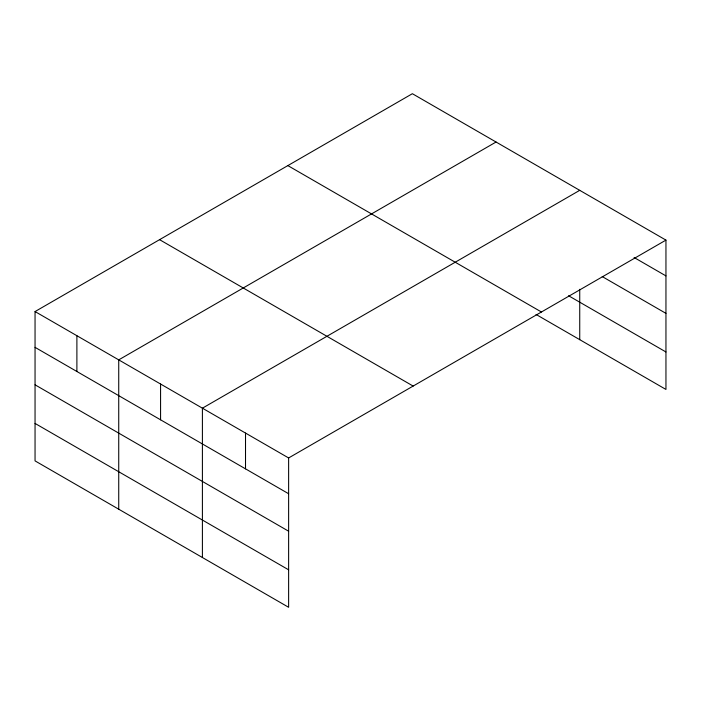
<?xml version="1.0" encoding="UTF-8"?>
<svg xmlns="http://www.w3.org/2000/svg" width="701" height="701" viewBox="0 0 701 701"><rect width="100%" height="100%" fill="white"/><g stroke="black" fill="none" stroke-linecap="round" stroke-linejoin="round"><path stroke-width="1.05" d="M665.95 240.11L412.372 93.706L35.05 311.559L35.05 460.89L288.628 607.294L288.628 457.955L665.95 240.11L665.95 389.441L536.037 314.434M496.054 142.023L118.732 359.867L118.732 509.206M579.736 190.33L202.405 408.184L202.405 557.514M634.09 257.495L665.95 275.896M602.229 276.571L665.95 313.365M568.581 295.752L665.95 351.972M287.857 165.602L541.435 311.998M159.565 239.663L413.143 386.067M35.05 311.559L288.628 457.955M35.05 347.345L288.628 493.741M35.05 384.814L288.628 531.209M35.05 423.422L288.628 569.817M579.736 289.329L579.736 339.67M245.516 433.069L245.516 468.855M160.573 384.025L160.573 419.811M76.891 335.709L76.891 371.495"/></g></svg>
